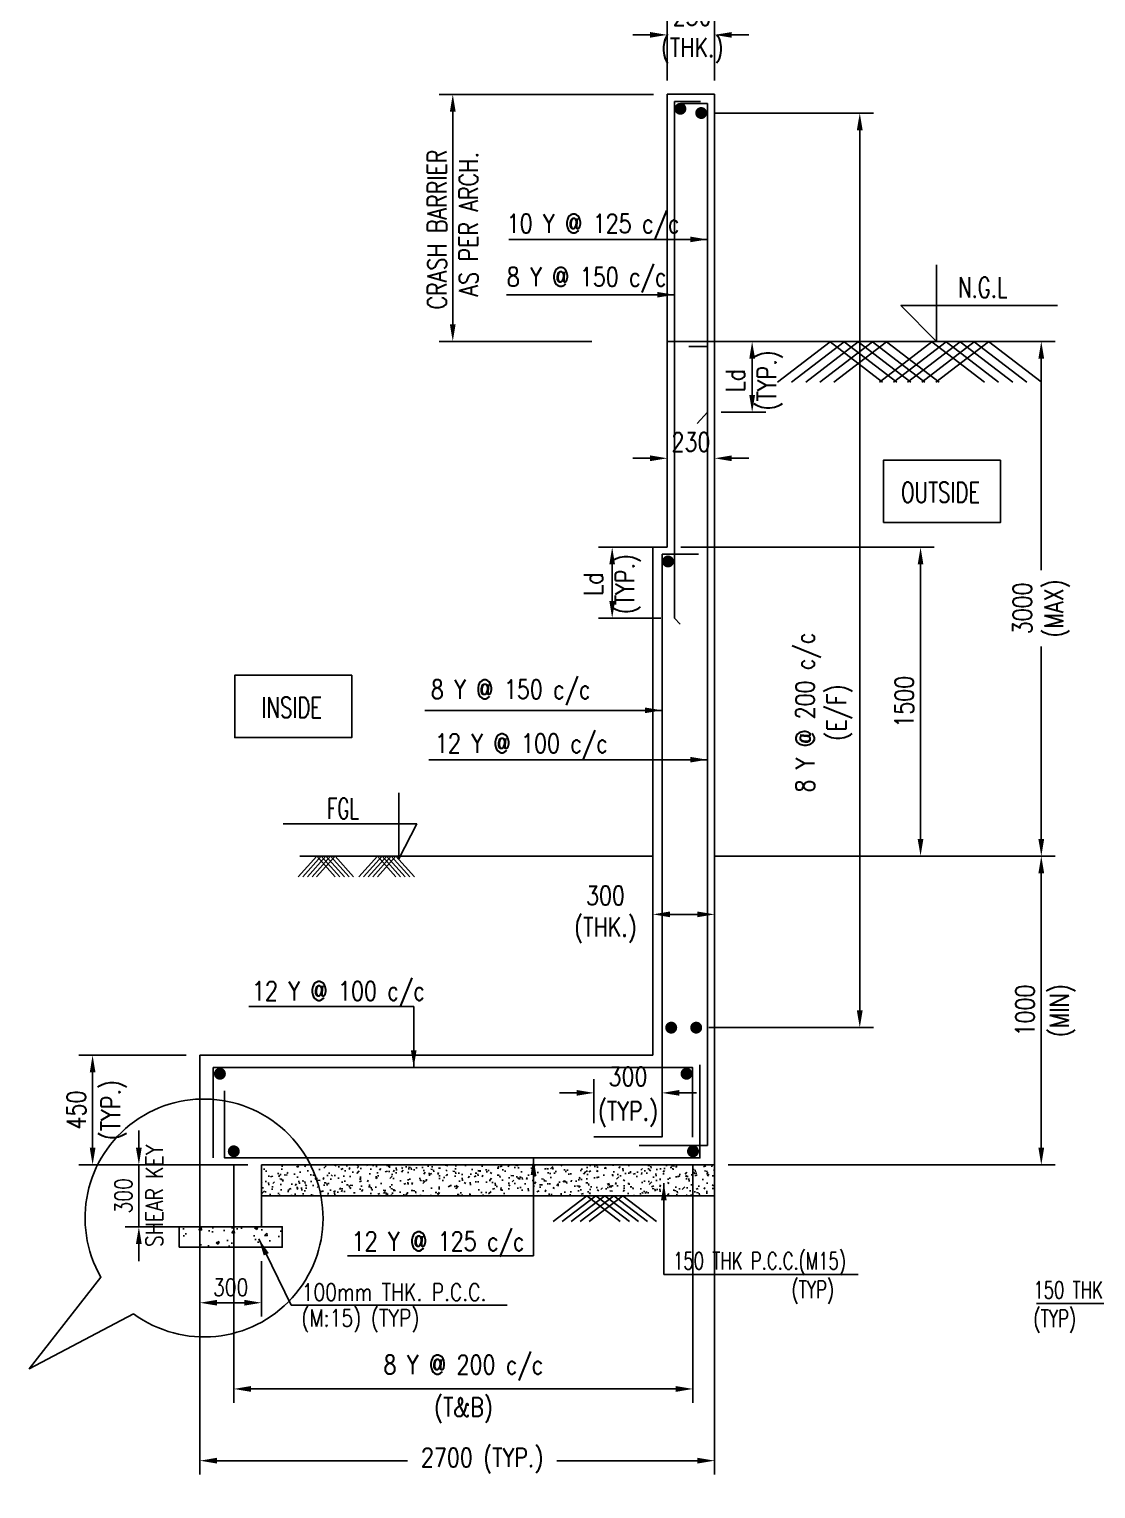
# Model space of a CAD drawing. Extents: x -69352 to 1013721, y -547461 to -186867.
# Drawn here: x 542112 to 557653, y -485888 to -464620 of the extents above; entities that cross this region are included whole.
import ezdxf
from ezdxf.enums import TextEntityAlignment as Align
from ezdxf.lldxf.tags import DXFTag

# ---------------------------------------------------------------- set-up
doc = ezdxf.new("R2010")
doc.units = 0
doc.header["$LTSCALE"] = 500
doc.header["$MEASUREMENT"] = 0
doc.header["$PDMODE"] = 35
doc.header["$PDSIZE"] = -15
doc.linetypes.add('HIDDEN2', pattern=[0.1875, 0.125, -0.0625])
doc.layers.get('DEFPOINTS').update_dxf_attribs({"color": 4})
for name, color, linetype in [('comments', 1, 'Continuous'), ('Layer1', 7, 'Continuous'), ('LEVEL SECTION', 3, 'Continuous'), ('PCC', 7, 'Continuous'), ('S-BASEMENT SECTION', 4, 'Continuous'), ('S-CLOUD', 7, 'Continuous'), ('S-COLUMN HATCH', 8, 'Continuous'), ('S-DIM-1', 5, 'Continuous'), ('S-DIMANTION', 5, 'Continuous'), ('S-FILLING', 9, 'Continuous'), ('S-FOOTING', 4, 'Continuous'), ('S-LEVEL SECTION', 3, 'Continuous'), ('S-PCC', 9, 'Continuous'), ('S-RETAINING WALL', 6, 'Continuous'), ('S-TEXT', 2, 'Continuous'), ('S-TEXT-1', 4, 'Continuous'), ('S-TEXT-1 @ 1', 4, 'Continuous'), ('ST', 6, 'Continuous'), ('TEXT NORMAL', 4, 'Continuous')]:
    doc.layers.add(name, color=color, linetype=linetype)
doc.layers.add('hatch', color=7, linetype='Continuous', lineweight=5)
doc.layers.add('S-CONCRETE', color=4, linetype='Continuous', lineweight=25)
doc.styles.add('ROMANS', font='simplex.shx', dxfattribs={"width": 0.8, "height": 275})
tags = doc.linetypes.add('HIDDEN', pattern=[0.375, 0.25, -0.125]).pattern_tags.tags
tags[6:7] = [DXFTag(74, 4), DXFTag(75, 0), DXFTag(340, '0'), DXFTag(46, 1.0), DXFTag(50, 0.0), DXFTag(44, 0.0), DXFTag(45, 0.0)]
tags[4:5] = [DXFTag(74, 4), DXFTag(75, 0), DXFTag(340, '0'), DXFTag(46, 1.0), DXFTag(50, 0.0), DXFTag(44, 0.0), DXFTag(45, 0.0)]
doc.dimstyles.new('3-100', dxfattribs={"dimtxt": 250, "dimasz": 250, "dimexe": 150, "dimexo": 60, "dimgap": 75, "dimtad": 1, "dimdec": 0, "dimlfac": 0.333333, "dimzin": 0, "dimdsep": 46, "dimtxsty": 'ROMANS', "dimcen": -300, "dimclrd": 5, "dimclre": 5, "dimclrt": 4, "dimadec": 0, "dimazin": 0, "dimtfac": 1, "dimtdec": 0, "dimtix": 1, "dimtofl": 0, "dimtmove": 2, "dimatfit": 3, "dimfxl": 0, "dimtolj": 1, "dimtzin": 0, "dimarcsym": 0})
doc.dimstyles.new('dim100', dxfattribs={"dimtxt": 250, "dimasz": 250, "dimexe": 200, "dimexo": 200, "dimgap": 100, "dimtad": 1, "dimdec": 0, "dimzin": 0, "dimdsep": 46, "dimtxsty": 'ROMANS', "dimcen": 0, "dimclrd": 5, "dimclre": 5, "dimclrt": 4, "dimadec": 0, "dimazin": 0, "dimtfac": 1, "dimtdec": 0, "dimtix": 1, "dimtofl": 0, "dimtmove": 2, "dimatfit": 3, "dimfxl": 0, "dimtolj": 1, "dimtzin": 0, "dimlwd": -1, "dimlwe": -1, "dimarcsym": 0})
doc.dimstyles.new('dim33.33', dxfattribs={"dimtxt": 250, "dimasz": 250, "dimexe": 200, "dimexo": 200, "dimgap": 100, "dimtad": 1, "dimdec": 0, "dimlfac": 0.333331, "dimzin": 0, "dimdsep": 46, "dimtxsty": 'ROMANS', "dimcen": 0, "dimclrd": 5, "dimclre": 5, "dimclrt": 4, "dimadec": 0, "dimazin": 0, "dimtfac": 1, "dimtdec": 0, "dimtix": 1, "dimtofl": 0, "dimtmove": 2, "dimatfit": 3, "dimfxl": 0, "dimtolj": 1, "dimtzin": 0, "dimlwd": -1, "dimlwe": -1, "dimarcsym": 0})

# ---------------------------------------------------------------- blocks, each defined once
blk = doc.blocks.new('*D1149')
at = {"layer": 'DEFPOINTS', "color": 0}
for p in [(552099, -476669), (556859, -476669), (552099, -481169)]:
    blk.add_point(p, dxfattribs=at)
at = {"layer": 'S-DIM-1', "color": 5}
for p, q in [((552299, -476669), (557059, -476669)), ((556859, -480919), (556859, -476919)), ((552299, -481169), (557059, -481169))]:
    blk.add_line(p, q, dxfattribs=at)
for points in [[(556901, -476919), (556817, -476919), (556859, -476669)], [(556817, -480919), (556901, -480919), (556859, -481169)]]:
    blk.add_solid(points, dxfattribs=at)
at = {"layer": 'S-DIM-1', "color": 4, "char_height": 275, "attachment_point": 5, "rotation": 90, "style": 'ROMANS'}
for s, insert in [('\\A1;1000', (556622, -478919)), ('(MIN)', (557169, -478919))]:
    blk.add_mtext(s, dxfattribs=dict(at, insert=insert))
blk = doc.blocks.new('*D996')
at = {"layer": 'DEFPOINTS', "color": 0}
for p in [(552099, -464702), (551409, -465569), (552099, -465569)]:
    blk.add_point(p, dxfattribs=at)
at = {"layer": 'S-DIM-1', "color": 5}
for p, q in [((551159, -464702), (550909, -464702)), ((551409, -465369), (551409, -464502)), ((552099, -465369), (552099, -464502)), ((552349, -464702), (552599, -464702))]:
    blk.add_line(p, q, dxfattribs=at)
for points in [[(551159, -464744), (551159, -464661), (551409, -464702)], [(552349, -464661), (552349, -464744), (552099, -464702)]]:
    blk.add_solid(points, dxfattribs=at)
at = {"layer": 'S-DIM-1', "color": 4, "insert": (551772, -464702), "char_height": 275, "attachment_point": 5, "style": 'ROMANS'}
blk.add_mtext('\\A1;230\\P(THK.)', dxfattribs=at)
blk = doc.blocks.new('*D997')
at = {"layer": 'DEFPOINTS', "color": 0}
for p in [(545093, -480970), (551784, -480970), (545093, -484433)]:
    blk.add_point(p, dxfattribs=at)
at = {"layer": 'S-DIM-1', "color": 5}
for p, q in [((545093, -481170), (545093, -484633)), ((551784, -481170), (551784, -484633)), ((551534, -484433), (545343, -484433))]:
    blk.add_line(p, q, dxfattribs=at)
for points in [[(545343, -484391), (545343, -484475), (545093, -484433)], [(551534, -484475), (551534, -484391), (551784, -484433)]]:
    blk.add_solid(points, dxfattribs=at)
at = {"layer": 'S-DIM-1', "color": 4, "char_height": 275, "attachment_point": 5, "style": 'ROMANS'}
for s, insert in [('\\A1;8 Y @ 200 c/c', (548439, -484124)), ('(T&B)', (548439, -484743))]:
    blk.add_mtext(s, dxfattribs=dict(at, insert=insert))
blk = doc.blocks.new('*D998')
at = {"layer": 'DEFPOINTS', "color": 0}
for p in [(552099, -481067), (544599, -481169), (544599, -485478)]:
    blk.add_point(p, dxfattribs=at)
at = {"layer": 'S-DIM-1', "color": 5}
for p, q in [((552099, -481267), (552099, -485678)), ((544599, -481369), (544599, -485678)), ((544849, -485478), (547622, -485478)), ((551849, -485478), (549802, -485478))]:
    blk.add_line(p, q, dxfattribs=at)
for points in [[(544849, -485436), (544849, -485520), (544599, -485478)], [(551849, -485520), (551849, -485436), (552099, -485478)]]:
    blk.add_solid(points, dxfattribs=at)
at = {"layer": 'S-DIM-1', "color": 4, "insert": (548712, -485478), "char_height": 275, "attachment_point": 5, "style": 'ROMANS'}
blk.add_mtext('\\A1;{2700 (TYP.)}', dxfattribs=at)
blk = doc.blocks.new('*D999')
at = {"layer": 'DEFPOINTS', "color": 0}
for p in [(551904, -465841), (554214, -465841), (551816, -479168)]:
    blk.add_point(p, dxfattribs=at)
at = {"layer": 'S-DIM-1', "color": 5}
for p, q in [((552104, -465841), (554414, -465841)), ((554214, -478918), (554214, -466091)), ((552016, -479168), (554414, -479168))]:
    blk.add_line(p, q, dxfattribs=at)
for points in [[(554256, -466091), (554172, -466091), (554214, -465841)], [(554172, -478918), (554256, -478918), (554214, -479168)]]:
    blk.add_solid(points, dxfattribs=at)
at = {"layer": 'S-DIM-1', "color": 4, "insert": (553693, -474576), "char_height": 275, "attachment_point": 5, "rotation": 90, "style": 'ROMANS'}
blk.add_mtext('\\A1;8 Y @ 200 c/c\\P(E/F)', dxfattribs=at)
blk = doc.blocks.new('*D1000')
at = {"layer": 'DEFPOINTS', "color": 0}
for p in [(552099, -469169), (556859, -469169), (556859, -476669)]:
    blk.add_point(p, dxfattribs=at)
at = {"layer": 'S-DIM-1', "color": 5}
for p, q in [((552299, -469169), (557059, -469169)), ((556859, -469419), (556859, -472504)), ((556859, -476419), (556859, -473615)), ((557059, -476669), (557059, -476669))]:
    blk.add_line(p, q, dxfattribs=at)
for points in [[(556901, -469419), (556817, -469419), (556859, -469169)], [(556817, -476419), (556901, -476419), (556859, -476669)]]:
    blk.add_solid(points, dxfattribs=at)
at = {"layer": 'S-DIM-1', "color": 4, "insert": (556859, -473059), "char_height": 275, "attachment_point": 5, "rotation": 90, "style": 'ROMANS'}
blk.add_mtext('\\A1;{3000\\P(MAX)}', dxfattribs=at)
blk = doc.blocks.new('*D1001')
at = {"layer": 'DEFPOINTS', "color": 0}
for p in [(551333, -480119), (550340, -480761), (551333, -480761)]:
    blk.add_point(p, dxfattribs=at)
at = {"layer": 'S-DIMANTION', "color": 5, "ltscale": 0.3}
for p, q in [((550340, -480561), (550340, -479919)), ((551333, -480561), (551333, -479919)), ((550090, -480119), (549840, -480119)), ((551583, -480119), (551833, -480119))]:
    blk.add_line(p, q, dxfattribs=at)
at = {"layer": 'S-DIMANTION', "color": 5}
for points in [[(550090, -480160), (550090, -480077), (550340, -480119)], [(551583, -480077), (551583, -480160), (551333, -480119)]]:
    blk.add_solid(points, dxfattribs=at)
at = {"layer": 'S-DIMANTION', "color": 4, "char_height": 275, "attachment_point": 5, "style": 'ROMANS'}
for s, insert in [('\\A1;300', (550837, -479881)), ('(TYP.)', (550837, -480428))]:
    blk.add_mtext(s, dxfattribs=dict(at, insert=insert))
blk = doc.blocks.new('*D1002')
at = {"layer": 'DEFPOINTS', "color": 0}
for p in [(552099, -477518), (551199, -478584), (552099, -478584)]:
    blk.add_point(p, dxfattribs=at)
at = {"layer": 'S-DIM-1', "color": 5}
for p, q in [((551199, -478384), (551199, -477318)), ((552099, -478384), (552099, -477318)), ((551449, -477518), (551849, -477518))]:
    blk.add_line(p, q, dxfattribs=at)
for points in [[(551449, -477476), (551449, -477559), (551199, -477518)], [(551849, -477559), (551849, -477476), (552099, -477518)]]:
    blk.add_solid(points, dxfattribs=at)
at = {"layer": 'S-DIM-1', "color": 4, "insert": (550509, -477518), "char_height": 275, "attachment_point": 5, "style": 'ROMANS'}
blk.add_mtext('\\A1;300\\P(THK.)', dxfattribs=at)
blk = doc.blocks.new('*D1003')
at = {"layer": 'DEFPOINTS', "color": 0}
for p in [(551409, -472169), (550607, -473202), (551514, -473202)]:
    blk.add_point(p, dxfattribs=at)
at = {"layer": 'S-RETAINING WALL', "color": 5}
for p, q in [((551209, -472169), (550407, -472169)), ((550607, -472419), (550607, -472952)), ((551314, -473202), (550407, -473202))]:
    blk.add_line(p, q, dxfattribs=at)
for points in [[(550648, -472419), (550565, -472419), (550607, -472169)], [(550565, -472952), (550648, -472952), (550607, -473202)]]:
    blk.add_solid(points, dxfattribs=at)
at = {"layer": 'S-RETAINING WALL', "color": 4, "insert": (550607, -472704), "char_height": 275, "attachment_point": 5, "rotation": 90, "style": 'ROMANS'}
blk.add_mtext('\\A1;{Ld\\P(TYP.)}', dxfattribs=at)
blk = doc.blocks.new('*D1004')
at = {"layer": 'DEFPOINTS', "color": 0}
for p in [(551409, -472169), (552099, -476669), (555100, -476669)]:
    blk.add_point(p, dxfattribs=at)
at = {"layer": 'S-DIM-1', "color": 5}
for p, q in [((551609, -472169), (555300, -472169)), ((555100, -472419), (555100, -476419)), ((552299, -476669), (555300, -476669))]:
    blk.add_line(p, q, dxfattribs=at)
for points in [[(555141, -472419), (555058, -472419), (555100, -472169)], [(555058, -476419), (555141, -476419), (555100, -476669)]]:
    blk.add_solid(points, dxfattribs=at)
at = {"layer": 'S-DIM-1', "color": 4, "insert": (554862, -474419), "char_height": 275, "attachment_point": 5, "rotation": 90, "style": 'ROMANS'}
blk.add_mtext('\\A1;1500', dxfattribs=at)
blk = doc.blocks.new('*D1005')
at = {"layer": 'DEFPOINTS', "color": 0}
for p in [(551409, -470803), (552099, -470803), (552099, -470872)]:
    blk.add_point(p, dxfattribs=at)
at = {"layer": 'S-DIMANTION', "color": 5, "ltscale": 0.3}
for p, q in [((551159, -470872), (550909, -470872)), ((552349, -470872), (552599, -470872)), ((551409, -471003), (551409, -471072)), ((552099, -471003), (552099, -471072))]:
    blk.add_line(p, q, dxfattribs=at)
at = {"layer": 'S-DIMANTION', "color": 5}
for points in [[(551159, -470914), (551159, -470830), (551409, -470872)], [(552349, -470830), (552349, -470914), (552099, -470872)]]:
    blk.add_solid(points, dxfattribs=at)
at = {"layer": 'S-DIMANTION', "color": 4, "insert": (551754, -470635), "char_height": 275, "attachment_point": 5, "style": 'ROMANS'}
blk.add_mtext('\\A1;230', dxfattribs=at)
blk = doc.blocks.new('*D1006')
at = {"layer": 'DEFPOINTS', "color": 0}
for p in [(552099, -469169), (551994, -470202), (552646, -470202)]:
    blk.add_point(p, dxfattribs=at)
at = {"layer": 'S-RETAINING WALL', "color": 5}
for p, q in [((552299, -469169), (552846, -469169)), ((552646, -469419), (552646, -469952)), ((552194, -470202), (552846, -470202))]:
    blk.add_line(p, q, dxfattribs=at)
for points in [[(552688, -469419), (552605, -469419), (552646, -469169)], [(552605, -469952), (552688, -469952), (552646, -470202)]]:
    blk.add_solid(points, dxfattribs=at)
at = {"layer": 'S-RETAINING WALL', "color": 4, "insert": (552676, -469737), "char_height": 275, "attachment_point": 5, "rotation": 90, "style": 'ROMANS'}
blk.add_mtext('\\A1;{Ld\\P(TYP.)}', dxfattribs=at)
blk = doc.blocks.new('*D1009')
at = {"layer": 'DEFPOINTS', "color": 0}
for p in [(551409, -465569), (548284, -469169), (550509, -469169)]:
    blk.add_point(p, dxfattribs=at)
at = {"layer": 'S-DIMANTION', "color": 5, "linetype": 'ByBlock', "ltscale": 20}
for p, q in [((551209, -465569), (548084, -465569)), ((548284, -465819), (548284, -468919)), ((550309, -469169), (548084, -469169))]:
    blk.add_line(p, q, dxfattribs=at)
at = {"layer": 'S-DIMANTION', "color": 5}
for points in [[(548326, -465819), (548242, -465819), (548284, -465569)], [(548242, -468919), (548326, -468919), (548284, -469169)]]:
    blk.add_solid(points, dxfattribs=at)
at = {"layer": 'S-DIMANTION', "color": 4, "lineweight": -2, "insert": (548284, -467537), "char_height": 275, "attachment_point": 5, "rotation": 90, "style": 'ROMANS'}
blk.add_mtext('\\A1;CRASH BARRIER\\P AS PER ARCH.', dxfattribs=at)
blk = doc.blocks.new('*D1011')
at = {"layer": 'DEFPOINTS', "color": 0}
for p in [(544599, -479569), (543036, -481169), (544599, -481169)]:
    blk.add_point(p, dxfattribs=at)
at = {"layer": 'S-DIM-1', "color": 5}
for p, q in [((544399, -479569), (542836, -479569)), ((544399, -481169), (542836, -481169))]:
    blk.add_line(p, q, dxfattribs=at)
at = {"layer": 'S-DIM-1', "color": 5, "lineweight": -3}
blk.add_line((543036, -479819), (543036, -480919), dxfattribs=at)
at = {"layer": 'S-DIM-1', "color": 5}
for points in [[(543078, -479819), (542995, -479819), (543036, -479569)], [(542995, -480919), (543078, -480919), (543036, -481169)]]:
    blk.add_solid(points, dxfattribs=at)
at = {"layer": 'S-DIM-1', "color": 4, "char_height": 275, "attachment_point": 5, "rotation": 90, "style": 'ROMANS'}
for s, insert in [('(TYP.)', (543346, -480369)), ('\\A1;450', (542799, -480369))]:
    blk.add_mtext(s, dxfattribs=dict(at, insert=insert))
blk = doc.blocks.new('*D994')
at = {"layer": 'DEFPOINTS', "color": 0, "linetype": 'ByBlock'}
for p in [(2746427, -803896), (2747327, -803896), (2747327, -804704)]:
    blk.add_point(p, dxfattribs=at)
at = {"layer": 'S-DIM-1', "color": 5}
for p, q in [((2746427, -804096), (2746427, -804904)), ((2747327, -804096), (2747327, -804904))]:
    blk.add_line(p, q, dxfattribs=at)
at = {"layer": 'S-DIM-1', "color": 5, "lineweight": -3}
blk.add_line((2746677, -804704), (2747077, -804704), dxfattribs=at)
at = {"layer": 'S-DIM-1', "color": 5, "linetype": 'ByBlock'}
for points in [[(2746677, -804662), (2746677, -804745), (2746427, -804704)], [(2747077, -804745), (2747077, -804662), (2747327, -804704)]]:
    blk.add_solid(points, dxfattribs=at)
at = {"layer": 'S-DIM-1', "color": 4, "linetype": 'ByBlock', "insert": (2746877, -804479), "char_height": 250, "attachment_point": 5, "style": 'ROMANS'}
blk.add_mtext('\\A1;300', dxfattribs=at)
blk = doc.blocks.new('*D995')
at = {"layer": 'DEFPOINTS', "color": 0, "linetype": 'ByBlock'}
for p in [(2747327, -802696), (2745539, -803596), (2746427, -803596)]:
    blk.add_point(p, dxfattribs=at)
at = {"layer": 'S-DIM-1', "color": 5, "lineweight": -3}
for p, q in [((2745539, -802446), (2745539, -802196)), ((2745539, -802696), (2745539, -803596)), ((2745539, -803846), (2745539, -804096))]:
    blk.add_line(p, q, dxfattribs=at)
at = {"layer": 'S-DIM-1', "color": 5}
for p, q in [((2747127, -802696), (2745339, -802696)), ((2746227, -803596), (2745339, -803596))]:
    blk.add_line(p, q, dxfattribs=at)
at = {"layer": 'S-DIM-1', "color": 5, "linetype": 'ByBlock'}
for points in [[(2745497, -802446), (2745580, -802446), (2745539, -802696)], [(2745580, -803846), (2745497, -803846), (2745539, -803596)]]:
    blk.add_solid(points, dxfattribs=at)
at = {"layer": 'S-DIM-1', "color": 4, "linetype": 'ByBlock', "char_height": 250, "attachment_point": 5, "rotation": 90, "style": 'ROMANS'}
for s, insert in [('SHEAR KEY', (2745764, -803146)), ('\\A1;300', (2745314, -803146))]:
    blk.add_mtext(s, dxfattribs=dict(at, insert=insert))
blk = doc.blocks.new('BNNBNB')
at = {"layer": 'S-PCC', "linetype": 'ByBlock'}
h = blk.add_hatch(dxfattribs=at)
h.set_pattern_fill('AR-CONC,_O', color=256, scale=66.666667)
h.set_pattern_definition([(50, (-14354880.16, -392268.57), (478.173455, -41.834757), [50, -550]), (355, (-14354880.16, -392268.57), (-92.500889, 501.461422), [40, -440]), (100.4514445, (-14354840.3, -392272.05), (385.672564, 459.626661), [42.493461, -467.428075]), (46.1842, (-14354880.16, -392135.24), (711.49422, -110.346187), [75, -825]), (96.6356355, (-14354820.9, -392144.4), (623.107964, 649.4124), [63.740228, -701.142507]), (351.184164, (-14354880.16, -392135.2), (623.107963, 649.4124), [60, -660]), (21, (-14354813.5, -392168.57), (397.938035, -268.412594), [50, -550]), (326, (-14354813.5, -392168.57), (162.210221, 483.433363), [40, -440]), (71.4514447, (-14354780.33, -392190.94), (560.148251, 215.020769), [42.49346, -467.428075]), (37.5, (-14354880.16, -392268.57), (8.1065702, 221.9292359), [0, -434.6666667, 0, -446.6666667, 0, -441.6666667]), (7.5, (-14354880.16, -392268.57), (175.3796916, 262.9411413), [0, -254.6666667, 0, -424.6666667, 0, -168.3333333]), (327.5, (-14355028.82, -392268.57), (355.8816241, -15.0365812), [0, -166.6666667, 0, -520, 0, -690]), (317.5, (-14355095.5, -392268.57), (388.7907796, 66.736655), [0, -216.6666667, 0, -345.3333333, 0, -490])])
h.paths.add_polyline_path([(2746127.3, -803895.8), (2746127.3, -803595.8), (2747627.3, -803595.8), (2747627.3, -803895.8)])
at = {"layer": 'S-BASEMENT SECTION', "linetype": 'ByBlock', "lineweight": -2, "ltscale": 20}
blk.add_line((2747327.3, -803595.8, -288), (2746427.3, -803595.8, -288), dxfattribs=at)
at = {"layer": 'S-BASEMENT SECTION', "linetype": 'ByBlock', "lineweight": -2, "ltscale": 20, "elevation": -318}
blk.add_lwpolyline([(2747327.3, -802695.8), (2747327.3, -803595.8)], dxfattribs=at)
at = {"layer": 'S-CONCRETE', "lineweight": -2, "ltscale": 20}
blk.add_line((2746427.3, -803595.8, -288), (2746427.3, -801095.8, -288), dxfattribs=at)
at = {"layer": 'S-PCC', "elevation": -288}
blk.add_lwpolyline([(2746127.3, -803895.8), (2746127.3, -803595.8), (2747627.3, -803595.8), (2747627.3, -803895.8)], close=True, dxfattribs=at)
at = {"layer": 'S-TEXT-1', "style": 'ROMANS', "width": 0.8}
for s, p in [('100mm THK. P.C.C.', (2747911.8, -804550, -98.4)), ('(M:15) (TYP)', (2747906.4, -804926.6, -98.4))]:
    blk.add_text(s, height=250, dxfattribs=at).set_placement(p, align=Align.MIDDLE_LEFT)
at = {"layer": 'S-DIM-1'}
dim = blk.add_linear_dim(base=(2745538.8, -803595.9, -288), p1=(2747327.3, -802695.8, -318), p2=(2746427.3, -803595.9, -288), angle=90, text='<>\\XSHEAR KEY', dimstyle='dim33.33', override={"dimtofl": 1, "dimtmove": 0, "dimlwd": 65533}, dxfattribs=at)
dim.commit()
dim.dimension.update_dxf_attribs({"geometry": '*D995', "text_midpoint": (2745538.8, -803145.8, -288)})
dim = blk.add_linear_dim(base=(2747327.3, -804703.6, -284.2), p1=(2746427.3, -803895.8, -288), p2=(2747327.3, -803895.8, -288), dimstyle='dim33.33', override={"dimtofl": 1, "dimtmove": 0, "dimlwd": 65533}, dxfattribs=at)
dim.commit()
dim.dimension.update_dxf_attribs({"geometry": '*D994', "text_midpoint": (2746877.3, -804478.6, -284.2)})
blk.add_leader([(2747286.1, -803773.1, -288), (2747756.1, -804738.3, -288), (2750905, -804738.3, -288)], dimstyle='dim100', dxfattribs=at)

msp = doc.modelspace()

# ---------------------------------------------------------------- hatches: boundary and pattern name
at = {"layer": 'PCC'}
h = msp.add_hatch(dxfattribs=at)
h.set_pattern_fill('AR-CONC', color=8, scale=45, style=0)
h.set_pattern_definition([(50, (-1970295.69, -126747.47), (322.846877, -28.29075), [33.75, -371.25]), (355, (-1970295.7, -126747.47), (-62.54547, 338.38887), [27, -297]), (100.45, (-1970268.7, -126749.72), (260.351892, 310.21735), [28.8, -315.45]), (46.18, (-1970295.7, -126657.47), (480.21142, -74.76734), [50.625, -556.875]), (96.64, (-1970255.64, -126663.77), (420.55872, 438.57128), [43.2, -473.4]), (351.18, (-1970295.7, -126657.47), (420.49406, 438.40955), [40.5, -445.5]), (21, (-1970250.69, -126679.97), (268.652613, -181.26292), [33.75, -371.25]), (326, (-1970250.7, -126679.97), (109.350677, 326.28422), [27, -297]), (71.45, (-1970228.2, -126695.27), (378.10525, 145.101107), [28.8, -315.45]), (37.5, (-1970295.69, -126747.47), (5.2826494, 149.827154), [0, -293.4, 0, -301.5, 0, -298.35]), (7.5, (-1970295.69, -126747.47), (118.381292, 177.48527), [0, -171.9, 0, -286.65, 0, -113.625]), (327.5, (-1970396.04, -126747.47), (240.220096, -10.149692), [0, -112.5, 0, -351, 0, -465.75]), (317.5, (-1970441.04, -126747.47), (262.433776, 45.047242), [0, -146.25, 0, -233.1, 0, -330.75])])
h.paths.add_polyline_path([(552098.567, -481618.478), (545498.573, -481618.48), (545498.573, -481168.682), (545498.574, -481168.68), (552098.567, -481168.68)])

# ---------------------------------------------------------------- linework, layer by layer
at = {"layer": 'hatch', "color": 9, "linetype": 'HIDDEN2', "lineweight": -2, "ltscale": 500}
msp.add_line((552098.573, -469168.681, -215.979), (551408.573, -469168.681), dxfattribs=at)
at = {"layer": 'Layer1', "linetype": 'Continuous'}
for p, q in [((546031.839, -476968.443), (546301.401, -476668.681)), ((546099.082, -476968.443), (546368.644, -476668.681)), ((546166.325, -476968.443), (546435.887, -476668.681)), ((546233.568, -476968.443), (546503.13, -476668.681)), ((546300.811, -476968.443), (546570.099, -476668.985)), ((546570.689, -476968.748), (546301.401, -476669.29)), ((546637.658, -476968.443), (546368.37, -476668.985)), ((546704.901, -476968.443), (546435.613, -476668.985)), ((546772.144, -476968.443), (546502.856, -476668.985)), ((546839.387, -476968.443), (546570.099, -476668.985)), ((546916.887, -476968.443), (547186.449, -476668.681)), ((546984.13, -476968.443), (547253.692, -476668.681)), ((547051.373, -476968.443), (547320.935, -476668.681)), ((547118.616, -476968.443), (547388.178, -476668.681)), ((547185.859, -476968.443), (547455.147, -476668.985)), ((547455.737, -476968.748), (547186.449, -476669.29)), ((547522.706, -476968.443), (547253.418, -476668.985)), ((547589.949, -476968.443), (547320.661, -476668.985)), ((547657.192, -476968.443), (547387.904, -476668.985)), ((547724.435, -476968.443), (547455.147, -476668.985))]:
    msp.add_line(p, q, dxfattribs=at)
at = {"layer": 'PCC', "color": 8}
for p, q in [((551198.573, -476668.681), (551198.573, -477118.681)), ((544598.573, -481168.681), (544146.092, -481168.681)), ((545498.573, -481618.483, -30.077), (545498.573, -481168.68, -30.077)), ((552098.573, -481168.681), (552098.568, -481618.478)), ((545498.573, -481618.68, -30.077), (552098.568, -481618.478))]:
    msp.add_line(p, q, dxfattribs=at)
at = {"layer": 'S-BASEMENT SECTION', "linetype": 'ByBlock', "lineweight": -2, "ltscale": 20}
for p, q in [((552098.573, -465568.681, -215.979), (551408.573, -465568.681, -215.979)), ((552098.573, -465568.681, -215.979), (552098.573, -479568.681)), ((552098.573, -469168.681, -215.979), (557043.776, -469168.681))]:
    msp.add_line(p, q, dxfattribs=at)
at = {"layer": 'S-CLOUD', "linetype": 'HIDDEN', "ltscale": 1000, "elevation": 18.964}
msp.add_lwpolyline([(543634.286, -483338.875), (542112.317, -484138.484), (543157.108, -482805.209, -9.580544901), (543634.286, -483338.875)], format="xyb", dxfattribs=at)
at = {"layer": 'S-COLUMN HATCH', "color": 6, "elevation": 18.964}
msp.add_lwpolyline([(551722.049, -469242.19), (551993.573, -469242.19)], dxfattribs=at)
at = {"layer": 'S-CONCRETE', "lineweight": -2, "ltscale": 20}
for p, q in [((544598.573, -481168.681), (544598.573, -479568.681)), ((544598.573, -479568.681), (551198.573, -479568.681)), ((552098.573, -479568.681), (552098.573, -479568.681)), ((552098.573, -479568.681), (552098.573, -481168.681)), ((552098.573, -481168.681), (545498.573, -481168.681, -30.077)), ((552098.573, -481168.681), (552098.573, -481168.681))]:
    msp.add_line(p, q, dxfattribs=at)
at = {"layer": 'S-FILLING', "color": 8, "linetype": 'ByBlock', "lineweight": -2}
for p, q in [((553015.636, -469762.608), (553781.52, -469176.51)), ((553221.321, -469762.608), (553987.204, -469176.51)), ((553427.005, -469762.608), (554192.889, -469176.51)), ((553632.69, -469762.608), (554398.574, -469176.51)), ((554547.404, -469762.608), (553781.52, -469176.51)), ((553838.374, -469762.608), (554604.258, -469176.51)), ((554753.088, -469762.608), (553987.204, -469176.51)), ((554958.773, -469762.608), (554192.889, -469176.51)), ((555164.457, -469762.608), (554398.574, -469176.51)), ((554500.48, -469762.608), (555266.363, -469176.51)), ((555370.142, -469762.608), (554604.258, -469176.51)), ((554706.164, -469762.608), (555472.048, -469176.51)), ((554911.849, -469762.608), (555677.732, -469176.51)), ((555117.533, -469762.608), (555883.417, -469176.51)), ((556032.247, -469762.608), (555266.363, -469176.51)), ((555323.218, -469762.608), (556089.101, -469176.51)), ((556237.931, -469762.608), (555472.048, -469176.51)), ((556443.616, -469762.608), (555677.732, -469176.51)), ((556649.3, -469762.608), (555883.417, -469176.51)), ((556854.985, -469756.572), (556089.101, -469170.473)), ((549745.097, -481993.583), (550235.262, -481618.48)), ((549876.735, -481993.583), (550366.9, -481618.48)), ((550008.373, -481993.583), (550498.539, -481618.48)), ((550140.011, -481993.583), (550630.177, -481618.48)), ((550725.428, -481993.583), (550235.262, -481618.48)), ((550271.649, -481993.583), (550761.815, -481618.48)), ((550857.066, -481993.583), (550366.9, -481618.48)), ((550988.704, -481993.583), (550498.539, -481618.48)), ((551120.342, -481993.583), (550630.177, -481618.48)), ((551251.98, -481993.583), (550761.815, -481618.48))]:
    msp.add_line(p, q, dxfattribs=at)
at = {"layer": 'S-FOOTING'}
msp.add_line((544598.573, -481168.68), (544598.573, -481168.68), dxfattribs=at)
at = {"layer": 'S-LEVEL SECTION'}
msp.add_line((546054.602, -476668.681), (551198.573, -476668.681), dxfattribs=at)
for points in [[(555331.919, -468051.289), (555331.919, -469168.681), (554812.917, -468647.891), (557094.045, -468647.891)], [(547496.725, -475745.09), (547496.725, -476706.374), (547760.225, -476200.501), (545814.47, -476200.501)]]:
    msp.add_lwpolyline(points, dxfattribs=at)
at = {"layer": 'S-RETAINING WALL', "color": 4}
for p, q in [((551408.573, -465568.681, -215.979), (551408.573, -472168.681)), ((551198.573, -472168.681), (551408.573, -472168.681)), ((551198.573, -479568.681), (551198.573, -472168.681)), ((552098.573, -476668.681), (555743.078, -476668.681))]:
    msp.add_line(p, q, dxfattribs=at)
at = {"layer": 'S-TEXT-1', "ltscale": 0.3, "elevation": -215.979}
for points in [[(556265.889, -470897.855), (554560.905, -470897.855), (554560.905, -471805.423), (556265.889, -471805.423)], [(546812.505, -474033.828), (545107.521, -474033.828), (545107.521, -474941.397), (546812.505, -474941.397)]]:
    msp.add_lwpolyline(points, close=True, dxfattribs=at)
at = {"layer": 'ST', "color": 6}
for p, q in [((551894.677, -465671.535, -215.979), (551513.573, -465671.535, -215.979)), ((551993.573, -465703.242, -215.979), (551612.469, -465703.242, -215.979)), ((551993.573, -470201.605), (551846.315, -470366.328)), ((551863.578, -472267.363), (551333.444, -472267.363)), ((551513.573, -473201.605), (551594.901, -473286.94))]:
    msp.add_line(p, q, dxfattribs=at)
for points in [[(551513.573, -473201.605), (551513.573, -465671.535)], [(551993.573, -470201.605), (551993.573, -465703.242)], [(551993.573, -473201.605), (551993.573, -469242.19)], [(550340.195, -480761.267), (551333.444, -480761.268), (551333.444, -472267.363)], [(551993.203, -472303.893), (551993.203, -480887.449)], [(544794.498, -481067.066), (544794.498, -481067.066), (544794.498, -479749.054), (551777.064, -479749.046), (551777.064, -480765.032)], [(544959.319, -480090.323), (544959.319, -481067.07), (551884.016, -481067.078), (551884.016, -479709.277)], [(550999.954, -480887.449), (551993.203, -480887.449)]]:
    msp.add_lwpolyline(points, dxfattribs=at)
at = {"layer": 'ST', "const_width": 86.965, "elevation": -215.979}
for points in [[(551644.246, -465777.197, 1), (551557.391, -465781.565, 1)], [(551947.447, -465838.697, 1), (551860.592, -465843.065, 1)]]:
    msp.add_lwpolyline(points, format="xyb", close=True, dxfattribs=at)
at = {"layer": 'ST', "const_width": 86.965}
for points in [[(551464.116, -472373.024, 1), (551377.262, -472377.393, 1)], [(551510.424, -479166.16, 1), (551423.569, -479170.529, 1)], [(551874.175, -479166.16, 1), (551787.32, -479170.529, 1)], [(544847.601, -479838.176, -1), (544934.456, -479842.545, -1)], [(551733.19, -479838.176, 1), (551646.335, -479842.545, 1)], [(545049.916, -480972.466, 1), (545136.771, -480968.098, 1)], [(551827.603, -480972.466, -1), (551740.749, -480968.098, -1)]]:
    msp.add_lwpolyline(points, format="xyb", close=True, dxfattribs=at)

# ---------------------------------------------------------------- block references
at = {"layer": 'comments', "linetype": 'ByBlock'}
msp.add_blockref('BNNBNB', (-2201828.696, 321527.108, 287.972), dxfattribs=at)

# ---------------------------------------------------------------- texts
at = {"layer": 'LEVEL SECTION', "style": 'ROMANS', "width": 0.65}
msp.add_text('FGL', height=300, dxfattribs=at).set_placement((546451.286, -476125.657))
at = {"layer": 'S-TEXT', "color": 2, "ltscale": 11, "style": 'ROMANS', "width": 0.7}
for s, p in [('N.G.L', (556005.683, -468531.462, -287.972)), ('OUTSIDE', (555390.017, -471517.826, -287.972)), ('INSIDE', (545936.633, -474653.8, -287.972))]:
    msp.add_text(s, height=300, dxfattribs=at).set_placement(p, align=Align.CENTER)
at = {"layer": 'S-TEXT-1 @ 1', "style": 'ROMANS', "width": 0.8}
for s, p in [('10 Y @ 125 c/c', (549070.285, -467450.512, -29.909)), ('8 Y @ 150 c/c', (549070.285, -468228.195, -29.909)), ('8 Y @ 150 c/c', (547963.469, -474238.396, -29.909)), ('12 Y @ 100 c/c', (548025.847, -475024.881, -29.909)), ('12 Y @ 100 c/c', (545359.297, -478632.763, -30.077))]:
    msp.add_text(s, height=275, dxfattribs=at).set_placement(p, align=Align.MIDDLE_LEFT)
msp.add_text('12 Y @ 125 c/c', height=275, dxfattribs=at).set_placement((548070.588, -482418.32), align=Align.CENTER)
at = {"layer": 'TEXT NORMAL', "style": 'ROMANS', "width": 0.7}
for s, p in [('150 THK P.C.C.(M15)', (551494.789, -482691.597, 18.964)), ('(TYP)', (553218.789, -483108.049, 18.964)), ('150 THK P.C.C.(M15)', (556744.178, -483114.999, -277.574)), ('(TYP)', (556744.178, -483531.452, -277.574))]:
    msp.add_text(s, height=250, dxfattribs=at).set_placement(p)

# ---------------------------------------------------------------- dimensions: what is measured, and where the dimension line sits
at = {"layer": 'S-DIM-1'}
for base, p1, p2, picture, middle in [((552098.573, -464702.373, -215.979), (551408.573, -465568.681, -215.979), (552098.573, -465568.681, -215.979), '*D996', (551772.431, -464702.373, -215.979)), ((552098.573, -477517.771), (551198.573, -478584.079), (552098.573, -478584.079), '*D1002', (550509.37, -477517.771))]:
    dim = msp.add_linear_dim(base=base, p1=p1, p2=p2, angle=180, text='<>\\X(THK.)', dimstyle='dim33.33', dxfattribs=at)
    dim.commit()
    dim.dimension.update_dxf_attribs({"geometry": picture, "text_midpoint": middle, "dimtype": 160})
for base, p1, p2, angle, text, override, picture, middle in [((554214.078, -465840.881, 287.972), (551815.762, -479168.345), (551904.019, -465840.881, -215.979), 90, '8 Y @ 200 c/c\\P(E/F)', {"dimtxsty": 'ROMANS', "dimtmove": 1}, '*D999', (554257.848, -474576.181, 287.972)), ((556859.042, -469168.681, -215.979), (556859.042, -476668.681, -215.979), (552098.573, -469168.681), 90, '{3000\\X(MAX)}', {"dimtxsty": 'ROMANS'}, '*D1000', (556859.042, -473059.497, -215.979)), ((544598.573, -485477.833), (552098.567, -481067.078), (544598.573, -481168.681), 180, '{2700 (TYP.)}', {"dimtxsty": 'ROMANS'}, '*D998', (548712.477, -485477.833))]:
    dim = msp.add_linear_dim(base=base, p1=p1, p2=p2, angle=angle, text=text, dimstyle='dim33.33', override=override, dxfattribs=at)
    dim.commit()
    dim.dimension.update_dxf_attribs({"geometry": picture, "text_midpoint": middle, "dimtype": 160})
dim = msp.add_linear_dim(base=(555099.578, -476668.681), p1=(551408.573, -472168.681), p2=(552098.573, -476668.681), angle=90, dimstyle='dim33.33', dxfattribs=at)
dim.commit()
dim.dimension.update_dxf_attribs({"geometry": '*D1004', "text_midpoint": (554862.078, -474418.681)})
for base, p1, p2, angle, text, override, picture, middle in [((556859.042, -476668.681), (552098.573, -481168.681), (552098.573, -476668.681), 90, '1000\\X(MIN)', {"dimtxsty": 'ROMANS'}, '*D1149', (556859.042, -478918.681)), ((543036.43, -481168.68, -30.077), (544598.573, -479568.681), (544598.573, -481168.68), 90, '450\\X(TYP.)', {"dimtxt": 250, "dimasz": 250, "dimtxsty": 'ROMANS', "dimtofl": 1, "dimtmove": 0, "dimlwd": 65533}, '*D1011', (543036.43, -480368.68, -30.077)), ((545093.344, -484433.145), (551784.176, -480970.282), (545093.344, -480970.282), 180, '8 Y @ 200 c/c\\X(T&B)', {"dimtxsty": 'ROMANS'}, '*D997', (548438.76, -484433.145))]:
    dim = msp.add_linear_dim(base=base, p1=p1, p2=p2, angle=angle, text=text, dimstyle='dim33.33', override=override, dxfattribs=at)
    dim.commit()
    dim.dimension.update_dxf_attribs({"geometry": picture, "text_midpoint": middle})
at = {"layer": 'S-DIMANTION', "linetype": 'ByBlock', "lineweight": -2, "ltscale": 20}
dim = msp.add_linear_dim(base=(548283.95, -469168.681, 215.979), p1=(551408.573, -465568.681, -215.979), p2=(550508.573, -469168.681, 215.979), angle=90, text='CRASH BARRIER\\P AS PER ARCH.', dimstyle='dim33.33', dxfattribs=at)
dim.commit()
dim.dimension.update_dxf_attribs({"geometry": '*D1009', "text_midpoint": (548283.95, -467537.459, 215.979), "dimtype": 160})
at = {"layer": 'S-DIMANTION', "ltscale": 0.3}
dim = msp.add_linear_dim(base=(552098.573, -470872.106), p1=(551408.573, -470802.639, 29.985), p2=(552098.573, -470802.639, 29.97), dimstyle='dim33.33', dxfattribs=at)
dim.commit()
dim.dimension.update_dxf_attribs({"geometry": '*D1005', "text_midpoint": (551753.573, -470634.606)})
dim = msp.add_linear_dim(base=(551333.444, -480118.796), p1=(550340.195, -480761.267), p2=(551333.444, -480761.268), text='300\\X(TYP.)', dimstyle='dim33.33', dxfattribs=at)
dim.commit()
dim.dimension.update_dxf_attribs({"geometry": '*D1001', "text_midpoint": (550836.82, -480118.796)})
at = {"layer": 'S-RETAINING WALL', "color": 4}
for base, p1, p2, picture, middle in [((552646.326, -470201.605), (552098.573, -469168.681, -215.979), (551993.573, -470201.605), '*D1006', (552676.252, -469737.156)), ((550606.766, -473201.605), (551408.573, -472168.681), (551513.573, -473201.605), '*D1003', (550606.766, -472703.862))]:
    dim = msp.add_linear_dim(base=base, p1=p1, p2=p2, angle=90, text='{Ld\\X(TYP.)}', dimstyle='dim100', override={"dimtxsty": 'ROMANS'}, dxfattribs=at)
    dim.commit()
    dim.dimension.update_dxf_attribs({"geometry": picture, "text_midpoint": middle, "dimtype": 160})

# ---------------------------------------------------------------- leaders
msp.add_leader([(547714.969, -479749.052, -30.077), (547714.969, -478857.763, -30.077), (545314.222, -478857.763, -30.077)], dimstyle='dim100', override={"dimtad": 0, "dimarcsym": 1})
at = {"layer": 'S-DIM-1'}
for points, dimstyle in [([(551993.573, -467683.013, -29.909), (549099.726, -467683.014, -29.909)], 'dim100'), ([(551513.573, -468489.146, -29.909), (549066.918, -468489.147, -29.909)], 'dim100'), ([(551334.381, -474544.605, -29.909), (547874.897, -474544.606, -29.909)], 'dim100'), ([(551993.203, -475264.006, -29.909), (547937.276, -475264.007, -29.909)], 'dim100'), ([(549459.546, -481067.072), (549459.546, -482493.32), (546750.588, -482493.32)], 'dim33.33')]:
    msp.add_leader(points, dimstyle=dimstyle, dxfattribs=at)
at = {"layer": 'S-DIMANTION', "linetype": 'ByBlock', "lineweight": -2, "ltscale": 20}
for points in [[(551359.268, -481435.097, 10.398), (551359.268, -482766.597, 10.398), (554192.268, -482766.597, 10.398)], [(559621.367, -482243.999, -277.574), (559621.367, -483189.999, -277.574), (556788.367, -483189.999, -277.574)]]:
    msp.add_leader(points, dimstyle='3-100', dxfattribs=at)

doc.saveas('drawing.dxf')
